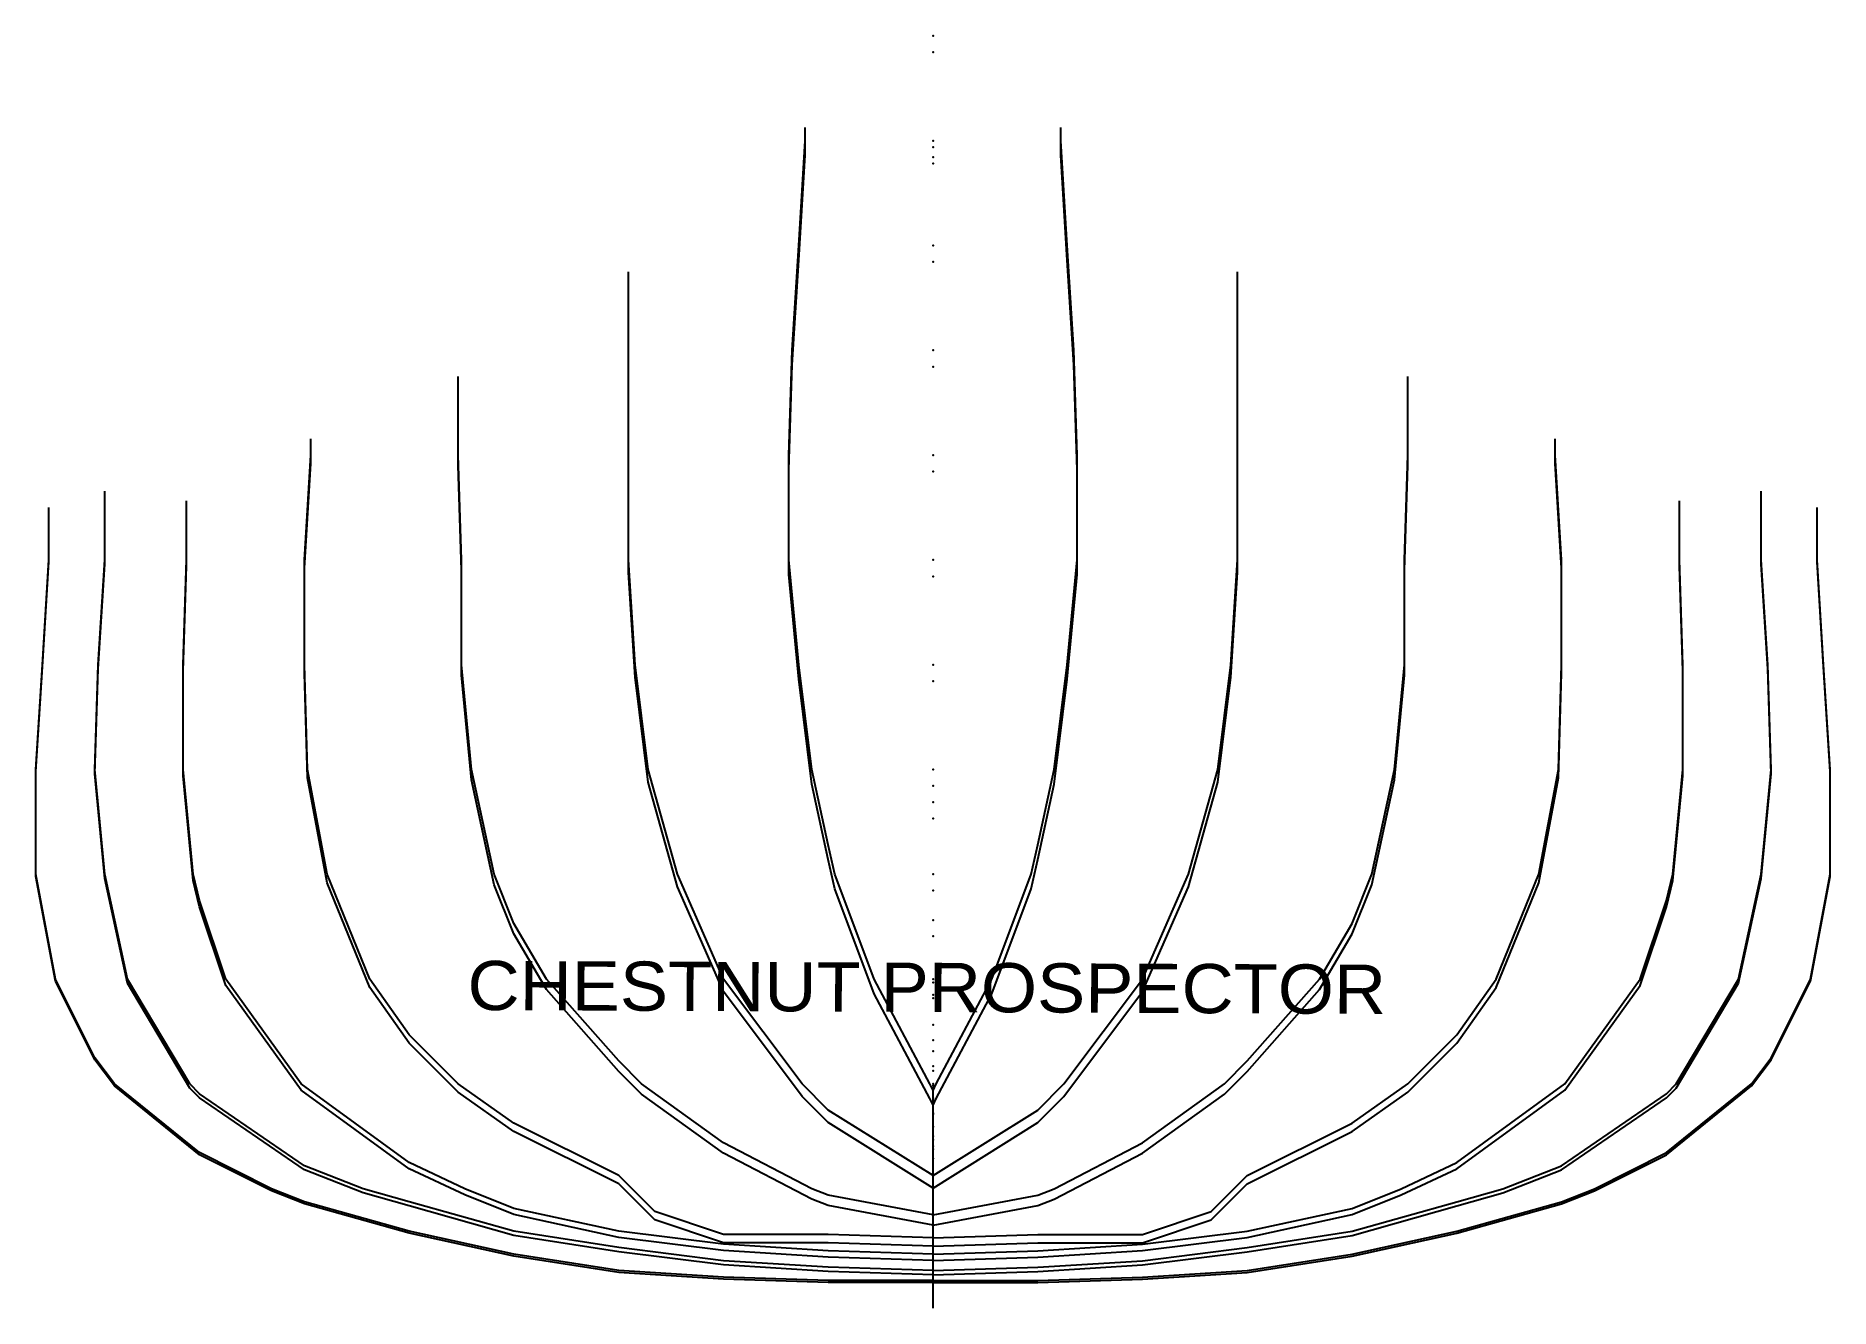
# Model space of a CAD drawing. Extents: x -17.1 to 17.1, y -0.3 to 24.
import ezdxf
from ezdxf.enums import TextEntityAlignment as Align

# ---------------------------------------------------------------- set-up
doc = ezdxf.new("R2010")
doc.units = 0
doc.layers.get('0').update_dxf_attribs({"linetype": 'CONTINUOUS'})
for name, color, linetype in [('1', 1, 'CONTINUOUS'), ('2', 5, 'CONTINUOUS'), ('3', 3, 'CONTINUOUS'), ('4', 6, 'CONTINUOUS'), ('5', 2, 'CONTINUOUS'), ('6', 4, 'CONTINUOUS'), ('7', 1, 'CONTINUOUS')]:
    doc.layers.add(name, color=color, linetype=linetype)

msp = doc.modelspace()

# ---------------------------------------------------------------- linework, layer by layer
at = {"color": 0}
for p, q in [((-16.875, 14), (-16.875, 14.75)), ((16.875, 14), (16.875, 14.75)), ((-17, 12), (-16.875, 14)), ((17, 12), (16.875, 14)), ((-17.125, 10), (-17, 12)), ((17.125, 10), (17, 12)), ((-17.125, 8), (-17.125, 10)), ((17.125, 8), (17.125, 10)), ((-16.75, 6), (-17.125, 8)), ((16.75, 6), (17.125, 8)), ((-16, 4.5), (-16.75, 6)), ((16, 4.5), (16.75, 6)), ((-15.625, 4), (-16, 4.5)), ((15.625, 4), (16, 4.5)), ((-14, 2.688), (-15.625, 4)), ((14, 2.688), (15.625, 4)), ((-12.625, 2), (-14, 2.688)), ((12.625, 2), (14, 2.688)), ((-12, 1.75), (-12.625, 2)), ((-10, 1.188), (-12, 1.75)), ((10, 1.188), (12, 1.75)), ((12, 1.75), (12.625, 2)), ((-8, 0.75), (-10, 1.188)), ((8, 0.75), (10, 1.188)), ((-6, 0.438), (-8, 0.75)), ((6, 0.438), (8, 0.75)), ((-4, 0.312), (-6, 0.438)), ((4, 0.312), (6, 0.438)), ((-2, 0.25), (-4, 0.312)), ((0, 0.25), (-2, 0.25)), ((0, 0), (0, 0.25)), ((0, 0.25), (2, 0.25)), ((0, 0), (0, 0.25)), ((2, 0.25), (4, 0.312))]:
    msp.add_line(p, q, dxfattribs=at)
at = {"layer": '1', "color": 0}
for p, q in [((-16.875, 14, 12), (-16.875, 15, 12)), ((16.875, 14, 12), (16.875, 15, 12)), ((-17, 12, 12), (-16.875, 14, 12)), ((17, 12, 12), (16.875, 14, 12)), ((-17.125, 10, 12), (-17, 12, 12)), ((17.125, 10, 12), (17, 12, 12)), ((-17.125, 8, 12), (-17.125, 10, 12)), ((17.125, 8, 12), (17.125, 10, 12)), ((-16.75, 6, 12), (-17.125, 8, 12)), ((16.75, 6, 12), (17.125, 8, 12)), ((-16, 4.5, 12), (-16.75, 6, 12)), ((16, 4.5, 12), (16.75, 6, 12)), ((-15.625, 4, 12), (-16, 4.5, 12)), ((15.625, 4, 12), (16, 4.5, 12)), ((-14, 2.688, 12), (-15.625, 4, 12)), ((14, 2.688, 12), (15.625, 4, 12)), ((-12.625, 2, 12), (-14, 2.688, 12)), ((12.625, 2, 12), (14, 2.688, 12)), ((-12, 1.75, 12), (-12.625, 2, 12)), ((-10, 1.188, 12), (-12, 1.75, 12)), ((10, 1.188, 12), (12, 1.75, 12)), ((12, 1.75, 12), (12.625, 2, 12)), ((-8, 0.75, 12), (-10, 1.188, 12)), ((8, 0.75, 12), (10, 1.188, 12)), ((-6, 0.438, 12), (-8, 0.75, 12)), ((6, 0.438, 12), (8, 0.75, 12)), ((-4, 0.312, 12), (-6, 0.438, 12)), ((4, 0.312, 12), (6, 0.438, 12)), ((-2, 0.25, 12), (-4, 0.312, 12)), ((0, 0.25, 12), (-2, 0.25, 12)), ((0, 0, 12), (0, 0.25, 12)), ((0, 0.25, 12), (2, 0.25, 12)), ((0, 0, 12), (0, 0.25, 12)), ((2, 0.25, 12), (4, 0.312, 12))]:
    msp.add_line(p, q, dxfattribs=at)
at = {"layer": '1', "color": 0, "extrusion": (0, -0.003322, -0.999994)}
for p, q in [((-16.875, 13.96, -12.046), (-16.875, 14.96, -12.05)), ((16.875, 13.96, -12.046), (16.875, 14.96, -12.05)), ((-17, 11.96, -12.04), (-16.875, 13.96, -12.046)), ((17, 11.96, -12.04), (16.875, 13.96, -12.046)), ((-17.125, 9.96, -12.033), (-17, 11.96, -12.04)), ((17.125, 9.96, -12.033), (17, 11.96, -12.04)), ((-17.125, 7.96, -12.027), (-17.125, 9.96, -12.033)), ((17.125, 7.96, -12.027), (17.125, 9.96, -12.033)), ((-16.75, 5.96, -12.02), (-17.125, 7.96, -12.027)), ((16.75, 5.96, -12.02), (17.125, 7.96, -12.027)), ((-16, 4.46, -12.015), (-16.75, 5.96, -12.02)), ((16, 4.46, -12.015), (16.75, 5.96, -12.02)), ((-15.625, 3.96, -12.013), (-16, 4.46, -12.015)), ((15.625, 3.96, -12.013), (16, 4.46, -12.015)), ((-14, 2.648, -12.009), (-15.625, 3.96, -12.013)), ((14, 2.648, -12.009), (15.625, 3.96, -12.013)), ((-12.625, 1.96, -12.007), (-14, 2.648, -12.009)), ((12.625, 1.96, -12.007), (14, 2.648, -12.009)), ((-12, 1.71, -12.006), (-12.625, 1.96, -12.007)), ((12, 1.71, -12.006), (12.625, 1.96, -12.007)), ((-10, 1.148, -12.004), (-12, 1.71, -12.006)), ((10, 1.148, -12.004), (12, 1.71, -12.006)), ((-8, 0.71, -12.002), (-10, 1.148, -12.004)), ((8, 0.71, -12.002), (10, 1.148, -12.004)), ((-6, 0.398, -12.001), (-8, 0.71, -12.002)), ((6, 0.398, -12.001), (8, 0.71, -12.002)), ((-4, 0.273, -12.001), (-6, 0.398, -12.001)), ((4, 0.273, -12.001), (6, 0.398, -12.001)), ((-2, 0.21, -12.001), (-4, 0.273, -12.001)), ((0, 0.21, -12.001), (-2, 0.21, -12.001)), ((0, -0.04, -12), (0, 0.21, -12.001)), ((0, 0.21, -12.001), (2, 0.21, -12.001)), ((0, -0.04, -12), (0, 0.21, -12.001)), ((2, 0.21, -12.001), (4, 0.273, -12.001))]:
    msp.add_line(p, q, dxfattribs=at)
at = {"layer": '2', "color": 0}
for p, q in [((-15.812, 14, 24), (-15.812, 15.312, 24)), ((15.812, 14, 24), (15.812, 15.312, 24)), ((-15.938, 12, 24), (-15.812, 14, 24)), ((15.938, 12, 24), (15.812, 14, 24)), ((-16, 10, 24), (-15.938, 12, 24)), ((16, 10, 24), (15.938, 12, 24)), ((-15.812, 8, 24), (-16, 10, 24)), ((15.812, 8, 24), (16, 10, 24)), ((-15.375, 6, 24), (-15.812, 8, 24)), ((15.375, 6, 24), (15.812, 8, 24)), ((-14.188, 4, 24), (-15.375, 6, 24)), ((14.188, 4, 24), (15.375, 6, 24)), ((-14, 3.812, 24), (-14.188, 4, 24)), ((-12, 2.438, 24), (-14, 3.812, 24)), ((12, 2.438, 24), (14, 3.812, 24)), ((14, 3.812, 24), (14.188, 4, 24)), ((-10.875, 2, 24), (-12, 2.438, 24)), ((10.875, 2, 24), (12, 2.438, 24)), ((-10, 1.75, 24), (-10.875, 2, 24)), ((-8, 1.188, 24), (-10, 1.75, 24)), ((8, 1.188, 24), (10, 1.75, 24)), ((10, 1.75, 24), (10.875, 2, 24)), ((-6, 0.875, 24), (-8, 1.188, 24)), ((6, 0.875, 24), (8, 1.188, 24)), ((-4, 0.625, 24), (-6, 0.875, 24)), ((4, 0.625, 24), (6, 0.875, 24)), ((-2, 0.5, 24), (-4, 0.625, 24)), ((0, 0.438, 24), (-2, 0.5, 24)), ((0, 0.438, 24), (2, 0.5, 24)), ((0, 0, 24), (0, 0.438, 24)), ((2, 0.5, 24), (4, 0.625, 24))]:
    msp.add_line(p, q, dxfattribs=at)
at = {"layer": '2', "color": 0, "extrusion": (0, -0.003322, -0.999994)}
for p, q in [((-15.812, 13.92, -24.046), (-15.812, 15.233, -24.051)), ((15.812, 13.92, -24.046), (15.812, 15.233, -24.051)), ((-15.938, 11.92, -24.04), (-15.812, 13.92, -24.046)), ((15.938, 11.92, -24.04), (15.812, 13.92, -24.046)), ((-16, 9.92, -24.033), (-15.938, 11.92, -24.04)), ((16, 9.92, -24.033), (15.938, 11.92, -24.04)), ((-15.812, 7.92, -24.026), (-16, 9.92, -24.033)), ((15.812, 7.92, -24.026), (16, 9.92, -24.033)), ((-15.375, 5.92, -24.02), (-15.812, 7.92, -24.026)), ((15.375, 5.92, -24.02), (15.812, 7.92, -24.026)), ((-14.188, 3.92, -24.013), (-15.375, 5.92, -24.02)), ((14.188, 3.92, -24.013), (15.375, 5.92, -24.02)), ((-14, 3.733, -24.013), (-14.188, 3.92, -24.013)), ((14, 3.733, -24.013), (14.188, 3.92, -24.013)), ((-12, 2.358, -24.008), (-14, 3.733, -24.013)), ((12, 2.358, -24.008), (14, 3.733, -24.013)), ((-10.875, 1.92, -24.007), (-12, 2.358, -24.008)), ((10.875, 1.92, -24.007), (12, 2.358, -24.008)), ((-10, 1.67, -24.006), (-10.875, 1.92, -24.007)), ((10, 1.67, -24.006), (10.875, 1.92, -24.007)), ((-8, 1.108, -24.004), (-10, 1.67, -24.006)), ((8, 1.108, -24.004), (10, 1.67, -24.006)), ((-6, 0.795, -24.003), (-8, 1.108, -24.004)), ((6, 0.795, -24.003), (8, 1.108, -24.004)), ((-4, 0.545, -24.002), (-6, 0.795, -24.003)), ((4, 0.545, -24.002), (6, 0.795, -24.003)), ((-2, 0.42, -24.002), (-4, 0.545, -24.002)), ((0, 0.358, -24.001), (-2, 0.42, -24.002)), ((0, 0.358, -24.001), (2, 0.42, -24.002)), ((0, -0.08, -24), (0, 0.358, -24.001)), ((2, 0.42, -24.002), (4, 0.545, -24.002))]:
    msp.add_line(p, q, dxfattribs=at)
at = {"layer": '3', "color": 0}
for p, q in [((-14.25, 14, 36), (-14.25, 15.125, 36)), ((14.25, 14, 36), (14.25, 15.125, 36)), ((-14.312, 12, 36), (-14.25, 14, 36)), ((14.312, 12, 36), (14.25, 14, 36)), ((-14.312, 10, 36), (-14.312, 12, 36)), ((14.312, 10, 36), (14.312, 12, 36)), ((-14.125, 8, 36), (-14.312, 10, 36)), ((14.125, 8, 36), (14.312, 10, 36)), ((-14, 7.5, 36), (-14.125, 8, 36)), ((14, 7.5, 36), (14.125, 8, 36)), ((-13.5, 6, 36), (-14, 7.5, 36)), ((13.5, 6, 36), (14, 7.5, 36)), ((-12.062, 4, 36), (-13.5, 6, 36)), ((12.062, 4, 36), (13.5, 6, 36)), ((-10, 2.5, 36), (-12.062, 4, 36)), ((10, 2.5, 36), (12.062, 4, 36)), ((-8.938, 2, 36), (-10, 2.5, 36)), ((8.938, 2, 36), (10, 2.5, 36)), ((-8, 1.625, 36), (-8.938, 2, 36)), ((8, 1.625, 36), (8.938, 2, 36)), ((-6, 1.188, 36), (-8, 1.625, 36)), ((-6, 1.188, 36), (-8, 1.625, 36)), ((6, 1.188, 36), (8, 1.625, 36)), ((6, 1.188, 36), (8, 1.625, 36)), ((-4, 0.938, 36), (-6, 1.188, 36)), ((-4, 0.938, 36), (-6, 1.188, 36)), ((4, 0.938, 36), (6, 1.188, 36)), ((4, 0.938, 36), (6, 1.188, 36)), ((-2, 0.812, 36), (-4, 0.938, 36)), ((-2, 0.812, 36), (-4, 0.938, 36)), ((0, 0.75, 36), (-2, 0.812, 36)), ((0, 0.75, 36), (-2, 0.812, 36)), ((0, 0.75, 36), (2, 0.812, 36)), ((0, 0.75, 36), (2, 0.812, 36)), ((0, 0, 36), (0, 0.75, 36)), ((0, 0, 36), (0, 0.75, 36)), ((0, 0, 36), (0, 0.75, 36)), ((2, 0.812, 36), (4, 0.938, 36)), ((2, 0.812, 36), (4, 0.938, 36))]:
    msp.add_line(p, q, dxfattribs=at)
at = {"layer": '3', "color": 0, "extrusion": (0, -0.003322, -0.999994)}
for p, q in [((-14.25, 13.88, -36.046), (-14.25, 15.005, -36.05)), ((14.25, 13.88, -36.046), (14.25, 15.005, -36.05)), ((-14.312, 11.88, -36.04), (-14.25, 13.88, -36.046)), ((14.312, 11.88, -36.04), (14.25, 13.88, -36.046)), ((-14.312, 9.88, -36.033), (-14.312, 11.88, -36.04)), ((14.312, 9.88, -36.033), (14.312, 11.88, -36.04)), ((-14.125, 7.88, -36.026), (-14.312, 9.88, -36.033)), ((14.125, 7.88, -36.026), (14.312, 9.88, -36.033)), ((-14, 7.38, -36.025), (-14.125, 7.88, -36.026)), ((14, 7.38, -36.025), (14.125, 7.88, -36.026)), ((-13.5, 5.88, -36.02), (-14, 7.38, -36.025)), ((13.5, 5.88, -36.02), (14, 7.38, -36.025)), ((-12.062, 3.88, -36.013), (-13.5, 5.88, -36.02)), ((12.062, 3.88, -36.013), (13.5, 5.88, -36.02)), ((-10, 2.38, -36.008), (-12.062, 3.88, -36.013)), ((10, 2.38, -36.008), (12.062, 3.88, -36.013)), ((-8.938, 1.88, -36.006), (-10, 2.38, -36.008)), ((8.938, 1.88, -36.006), (10, 2.38, -36.008)), ((-8, 1.505, -36.005), (-8.938, 1.88, -36.006)), ((8, 1.505, -36.005), (8.938, 1.88, -36.006)), ((-6, 1.068, -36.004), (-8, 1.505, -36.005)), ((-6, 1.068, -36.004), (-8, 1.505, -36.005)), ((6, 1.068, -36.004), (8, 1.505, -36.005)), ((6, 1.068, -36.004), (8, 1.505, -36.005)), ((-4, 0.818, -36.003), (-6, 1.068, -36.004)), ((-4, 0.818, -36.003), (-6, 1.068, -36.004)), ((4, 0.818, -36.003), (6, 1.068, -36.004)), ((4, 0.818, -36.003), (6, 1.068, -36.004)), ((-2, 0.693, -36.003), (-4, 0.818, -36.003)), ((-2, 0.693, -36.003), (-4, 0.818, -36.003)), ((0, 0.63, -36.002), (-2, 0.693, -36.003)), ((0, 0.63, -36.002), (-2, 0.693, -36.003)), ((0, 0.63, -36.002), (2, 0.693, -36.003)), ((0, 0.63, -36.002), (2, 0.693, -36.003)), ((2, 0.693, -36.003), (4, 0.818, -36.003)), ((2, 0.693, -36.003), (4, 0.818, -36.003)), ((0, -0.12, -36), (0, 0.63, -36.002)), ((0, -0.12, -36), (0, 0.63, -36.002)), ((0, -0.12, -36), (0, 0.63, -36.002))]:
    msp.add_line(p, q, dxfattribs=at)
at = {"layer": '4', "color": 0}
for p, q in [((-11.875, 16, 48), (-11.875, 16.312, 48)), ((11.875, 16, 48), (11.875, 16.312, 48)), ((-12, 14, 48), (-11.875, 16, 48)), ((12, 14, 48), (11.875, 16, 48)), ((-12, 12, 48), (-12, 14, 48)), ((12, 12, 48), (12, 14, 48)), ((-11.938, 10, 48), (-12, 12, 48)), ((11.938, 10, 48), (12, 12, 48)), ((-11.562, 8, 48), (-11.938, 10, 48)), ((11.562, 8, 48), (11.938, 10, 48)), ((-10.75, 6, 48), (-11.562, 8, 48)), ((10.75, 6, 48), (11.562, 8, 48)), ((-10, 4.938, 48), (-10.75, 6, 48)), ((10, 4.938, 48), (10.75, 6, 48)), ((-9.062, 4, 48), (-10, 4.938, 48)), ((9.062, 4, 48), (10, 4.938, 48)), ((-8, 3.25, 48), (-9.062, 4, 48)), ((8, 3.25, 48), (9.062, 4, 48)), ((-6, 2.25, 48), (-8, 3.25, 48)), ((6, 2.25, 48), (8, 3.25, 48)), ((-5.312, 1.562, 48), (-6, 2.25, 48)), ((5.312, 1.562, 48), (6, 2.25, 48)), ((-4, 1.125, 48), (-5.312, 1.562, 48)), ((4, 1.125, 48), (5.312, 1.562, 48)), ((-2, 1.125, 48), (-4, 1.125, 48)), ((0, 1.062, 48), (-2, 1.125, 48)), ((0, 1.062, 48), (2, 1.125, 48)), ((0, 0, 48), (0, 1.062, 48)), ((2, 1.125, 48), (4, 1.125, 48))]:
    msp.add_line(p, q, dxfattribs=at)
at = {"layer": '4', "color": 0, "extrusion": (0, -0.003322, -0.999994)}
for p, q in [((-11.875, 15.84, -48.053), (-11.875, 16.153, -48.054)), ((11.875, 15.84, -48.053), (11.875, 16.153, -48.054)), ((-12, 13.84, -48.046), (-11.875, 15.84, -48.053)), ((12, 13.84, -48.046), (11.875, 15.84, -48.053)), ((-12, 11.84, -48.04), (-12, 13.84, -48.046)), ((12, 11.84, -48.04), (12, 13.84, -48.046)), ((-11.938, 9.84, -48.033), (-12, 11.84, -48.04)), ((11.938, 9.84, -48.033), (12, 11.84, -48.04)), ((-11.562, 7.84, -48.026), (-11.938, 9.84, -48.033)), ((11.562, 7.84, -48.026), (11.938, 9.84, -48.033)), ((-10.75, 5.84, -48.02), (-11.562, 7.84, -48.026)), ((10.75, 5.84, -48.02), (11.562, 7.84, -48.026)), ((-10, 4.778, -48.016), (-10.75, 5.84, -48.02)), ((10, 4.778, -48.016), (10.75, 5.84, -48.02)), ((-9.062, 3.841, -48.013), (-10, 4.778, -48.016)), ((9.062, 3.841, -48.013), (10, 4.778, -48.016)), ((-8, 3.091, -48.011), (-9.062, 3.841, -48.013)), ((8, 3.091, -48.011), (9.062, 3.841, -48.013)), ((-6, 2.091, -48.007), (-8, 3.091, -48.011)), ((6, 2.091, -48.007), (8, 3.091, -48.011)), ((-5.312, 1.403, -48.005), (-6, 2.091, -48.007)), ((5.312, 1.403, -48.005), (6, 2.091, -48.007)), ((-4, 0.966, -48.003), (-5.312, 1.403, -48.005)), ((4, 0.966, -48.003), (5.312, 1.403, -48.005)), ((-2, 0.966, -48.003), (-4, 0.966, -48.003)), ((0, 0.903, -48.003), (-2, 0.966, -48.003)), ((0, 0.903, -48.003), (2, 0.966, -48.003)), ((0, -0.159, -48), (0, 0.903, -48.003)), ((2, 0.966, -48.003), (4, 0.966, -48.003))]:
    msp.add_line(p, q, dxfattribs=at)
at = {"layer": '5', "color": 0}
for p, q in [((-9.062, 17, 60), (-9.062, 17.5, 60)), ((9.062, 17, 60), (9.062, 17.5, 60)), ((-9.062, 16, 60), (-9.062, 17, 60)), ((9.062, 16, 60), (9.062, 17, 60)), ((-9, 14, 60), (-9.062, 16, 60)), ((9, 14, 60), (9.062, 16, 60)), ((-9, 12, 60), (-9, 14, 60)), ((9, 12, 60), (9, 14, 60)), ((-8.812, 10, 60), (-9, 12, 60)), ((8.812, 10, 60), (9, 12, 60)), ((-8.375, 8, 60), (-8.812, 10, 60)), ((8.375, 8, 60), (8.812, 10, 60)), ((-8, 7.062, 60), (-8.375, 8, 60)), ((8, 7.062, 60), (8.375, 8, 60)), ((-7.375, 6, 60), (-8, 7.062, 60)), ((7.375, 6, 60), (8, 7.062, 60)), ((-6, 4.438, 60), (-7.375, 6, 60)), ((6, 4.438, 60), (7.375, 6, 60)), ((-5.562, 4, 60), (-6, 4.438, 60)), ((5.562, 4, 60), (6, 4.438, 60)), ((-4, 2.875, 60), (-5.562, 4, 60)), ((4, 2.875, 60), (5.562, 4, 60)), ((-2.312, 2, 60), (-4, 2.875, 60)), ((2.312, 2, 60), (4, 2.875, 60)), ((-2, 1.875, 60), (-2.312, 2, 60)), ((0, 1.5, 60), (-2, 1.875, 60)), ((0, 1.5, 60), (2, 1.875, 60)), ((2, 1.875, 60), (2.312, 2, 60)), ((0, 0, 60), (0, 1.5, 60))]:
    msp.add_line(p, q, dxfattribs=at)
at = {"layer": '5', "color": 0, "extrusion": (0, -0.003322, -0.999994)}
for p, q in [((-9.062, 16.801, -60.056), (-9.062, 17.301, -60.058)), ((9.062, 16.801, -60.056), (9.062, 17.301, -60.058)), ((-9.062, 15.801, -60.053), (-9.062, 16.801, -60.056)), ((9.062, 15.801, -60.053), (9.062, 16.801, -60.056)), ((-9, 13.801, -60.046), (-9.062, 15.801, -60.053)), ((9, 13.801, -60.046), (9.062, 15.801, -60.053)), ((-9, 11.801, -60.04), (-9, 13.801, -60.046)), ((9, 11.801, -60.04), (9, 13.801, -60.046)), ((-8.812, 9.801, -60.033), (-9, 11.801, -60.04)), ((8.812, 9.801, -60.033), (9, 11.801, -60.04)), ((-8.375, 7.801, -60.026), (-8.812, 9.801, -60.033)), ((8.375, 7.801, -60.026), (8.812, 9.801, -60.033)), ((-8, 6.863, -60.023), (-8.375, 7.801, -60.026)), ((8, 6.863, -60.023), (8.375, 7.801, -60.026)), ((-7.375, 5.801, -60.02), (-8, 6.863, -60.023)), ((7.375, 5.801, -60.02), (8, 6.863, -60.023)), ((-6, 4.238, -60.014), (-7.375, 5.801, -60.02)), ((6, 4.238, -60.014), (7.375, 5.801, -60.02)), ((-5.562, 3.801, -60.013), (-6, 4.238, -60.014)), ((5.562, 3.801, -60.013), (6, 4.238, -60.014)), ((-4, 2.676, -60.009), (-5.562, 3.801, -60.013)), ((4, 2.676, -60.009), (5.562, 3.801, -60.013)), ((-2.312, 1.801, -60.006), (-4, 2.676, -60.009)), ((2.312, 1.801, -60.006), (4, 2.676, -60.009)), ((-2, 1.676, -60.006), (-2.312, 1.801, -60.006)), ((2, 1.676, -60.006), (2.312, 1.801, -60.006)), ((0, 1.301, -60.005), (-2, 1.676, -60.006)), ((0, 1.301, -60.005), (2, 1.676, -60.006)), ((0, -0.199, -60), (0, 1.301, -60.005))]:
    msp.add_line(p, q, dxfattribs=at)
at = {"layer": '6', "color": 0}
for p, q in [((-5.812, 18, 72), (-5.812, 19.5, 72)), ((5.812, 18, 72), (5.812, 19.5, 72)), ((-5.812, 16, 72), (-5.812, 18, 72)), ((5.812, 16, 72), (5.812, 18, 72)), ((-5.812, 14, 72), (-5.812, 16, 72)), ((5.812, 14, 72), (5.812, 16, 72)), ((-5.688, 12, 72), (-5.812, 14, 72)), ((5.688, 12, 72), (5.812, 14, 72)), ((-5.438, 10, 72), (-5.688, 12, 72)), ((5.438, 10, 72), (5.688, 12, 72)), ((-4.875, 8, 72), (-5.438, 10, 72)), ((4.875, 8, 72), (5.438, 10, 72)), ((-4, 6, 72), (-4.875, 8, 72)), ((4, 6, 72), (4.875, 8, 72)), ((-2.5, 4, 72), (-4, 6, 72)), ((2.5, 4, 72), (4, 6, 72)), ((-2, 3.5, 72), (-2.5, 4, 72)), ((2, 3.5, 72), (2.5, 4, 72)), ((0, 2.25, 72), (-2, 3.5, 72)), ((0, 2.25, 72), (2, 3.5, 72)), ((0, 0, 72), (0, 2.25, 72))]:
    msp.add_line(p, q, dxfattribs=at)
at = {"layer": '6', "color": 0, "extrusion": (0, -0.003322, -0.999994)}
for p, q in [((-5.812, 17.761, -72.059), (-5.812, 19.261, -72.064)), ((5.812, 17.761, -72.059), (5.812, 19.261, -72.064)), ((-5.812, 15.761, -72.053), (-5.812, 17.761, -72.059)), ((5.812, 15.761, -72.053), (5.812, 17.761, -72.059)), ((-5.812, 13.761, -72.046), (-5.812, 15.761, -72.053)), ((5.812, 13.761, -72.046), (5.812, 15.761, -72.053)), ((-5.688, 11.761, -72.039), (-5.812, 13.761, -72.046)), ((5.688, 11.761, -72.039), (5.812, 13.761, -72.046)), ((-5.438, 9.761, -72.033), (-5.688, 11.761, -72.039)), ((5.438, 9.761, -72.033), (5.688, 11.761, -72.039)), ((-4.875, 7.761, -72.026), (-5.438, 9.761, -72.033)), ((4.875, 7.761, -72.026), (5.438, 9.761, -72.033)), ((-4, 5.761, -72.02), (-4.875, 7.761, -72.026)), ((4, 5.761, -72.02), (4.875, 7.761, -72.026)), ((-2.5, 3.761, -72.013), (-4, 5.761, -72.02)), ((2.5, 3.761, -72.013), (4, 5.761, -72.02)), ((-2, 3.261, -72.011), (-2.5, 3.761, -72.013)), ((2, 3.261, -72.011), (2.5, 3.761, -72.013)), ((0, 2.011, -72.007), (-2, 3.261, -72.011)), ((0, 2.011, -72.007), (2, 3.261, -72.011)), ((0, -0.239, -72), (0, 2.011, -72.007))]:
    msp.add_line(p, q, dxfattribs=at)
at = {"layer": '7', "color": 0}
for p, q in [((-2.562, 20, 84), (-2.438, 22, 84)), ((-2.438, 22, 84), (-2.438, 22.25, 84)), ((2.438, 22, 84), (2.438, 22.25, 84)), ((2.562, 20, 84), (2.438, 22, 84)), ((-2.688, 18, 84), (-2.562, 20, 84)), ((2.688, 18, 84), (2.562, 20, 84)), ((-2.75, 16, 84), (-2.688, 18, 84)), ((2.75, 16, 84), (2.688, 18, 84)), ((-2.75, 14, 84), (-2.75, 16, 84)), ((2.75, 14, 84), (2.75, 16, 84)), ((-2.562, 12, 84), (-2.75, 14, 84)), ((2.562, 12, 84), (2.75, 14, 84)), ((-2.312, 10, 84), (-2.562, 12, 84)), ((2.312, 10, 84), (2.562, 12, 84)), ((-2, 8.562, 84), (-2.312, 10, 84)), ((2, 8.562, 84), (2.312, 10, 84)), ((-1.875, 8, 84), (-2, 8.562, 84)), ((1.875, 8, 84), (2, 8.562, 84)), ((-1.125, 6, 84), (-1.875, 8, 84)), ((1.125, 6, 84), (1.875, 8, 84)), ((-0.062, 4, 84), (-1.125, 6, 84)), ((0.062, 4, 84), (1.125, 6, 84)), ((0, 3.875, 84), (-0.062, 4, 84)), ((0, 3.875, 84), (0.062, 4, 84)), ((0, 0, 84), (0, 3.875, 84))]:
    msp.add_line(p, q, dxfattribs=at)
at = {"layer": '7', "color": 0, "extrusion": (0, -0.003322, -0.999994)}
for p, q in [((-2.438, 21.721, -84.073), (-2.438, 21.971, -84.073)), ((2.438, 21.721, -84.073), (2.438, 21.971, -84.073)), ((-2.562, 19.721, -84.066), (-2.438, 21.721, -84.073)), ((2.562, 19.721, -84.066), (2.438, 21.721, -84.073)), ((-2.688, 17.721, -84.059), (-2.562, 19.721, -84.066)), ((2.688, 17.721, -84.059), (2.562, 19.721, -84.066)), ((-2.75, 15.721, -84.053), (-2.688, 17.721, -84.059)), ((2.75, 15.721, -84.053), (2.688, 17.721, -84.059)), ((-2.75, 13.721, -84.046), (-2.75, 15.721, -84.053)), ((2.75, 13.721, -84.046), (2.75, 15.721, -84.053)), ((-2.562, 11.721, -84.039), (-2.75, 13.721, -84.046)), ((2.562, 11.721, -84.039), (2.75, 13.721, -84.046)), ((-2.312, 9.721, -84.033), (-2.562, 11.721, -84.039)), ((2.312, 9.721, -84.033), (2.562, 11.721, -84.039)), ((-2, 8.283, -84.028), (-2.312, 9.721, -84.033)), ((2, 8.283, -84.028), (2.312, 9.721, -84.033)), ((-1.875, 7.721, -84.026), (-2, 8.283, -84.028)), ((1.875, 7.721, -84.026), (2, 8.283, -84.028)), ((-1.125, 5.721, -84.019), (-1.875, 7.721, -84.026)), ((1.125, 5.721, -84.019), (1.875, 7.721, -84.026)), ((-0.062, 3.721, -84.013), (-1.125, 5.721, -84.019)), ((0.062, 3.721, -84.013), (1.125, 5.721, -84.019)), ((0, 3.596, -84.012), (-0.062, 3.721, -84.013)), ((0, 3.596, -84.012), (0.062, 3.721, -84.013)), ((0, -0.279, -84), (0, 3.596, -84.012))]:
    msp.add_line(p, q, dxfattribs=at)
at = {"layer": '7', "color": 0}
for p in [(0, 24, 93.438), (0, 22, 93.938), (0, 21.875, 94), (0, 20, 94.375), (0, 18, 94.812), (0, 16, 95.125), (0, 14, 95.188), (0, 12, 95), (0, 10, 94.375), (0, 9.375, 94), (0, 8, 92.938), (0, 7.125, 92), (0, 6, 90.188), (0, 5.938, 90), (0, 5.125, 88), (0, 4.625, 86), (0, 4.25, 84), (0, 4, 82.438), (0, 3.938, 82), (0, 3.688, 80), (0, 3.438, 78), (0, 3.188, 76), (0, 3, 74), (0, 2.812, 72)]:
    msp.add_point(p, dxfattribs=at)
at = {"layer": '7', "color": 0, "extrusion": (0, -0.003322, -0.999994)}
for p in [(0, 23.689, -93.517), (0, 21.688, -94.01), (0, 21.563, -94.072), (0, 19.686, -94.441), (0, 17.685, -94.872), (0, 15.684, -95.178), (0, 13.684, -95.233), (0, 11.684, -95.039), (0, 9.686, -94.408), (0, 9.063, -94.031), (0, 7.691, -92.964), (0, 6.819, -92.023), (0, 5.7, -90.207), (0, 5.638, -90.019), (0, 4.833, -88.017), (0, 4.339, -86.015), (0, 3.971, -84.014), (0, 3.726, -82.45), (0, 3.665, -82.013), (0, 3.422, -80.012), (0, 3.178, -78.011), (0, 2.935, -76.01), (0, 2.754, -74.01), (0, 2.573, -72.009)]:
    msp.add_point(p, dxfattribs=at)

# ---------------------------------------------------------------- texts
at = {"layer": '7', "color": 0}
msp.add_text('CHESTNUT PROSPECTOR', height=0.93941, rotation=359.751, dxfattribs=at).set_placement((-8.888, 5.41), (8.647, 5.334), align=Align.ALIGNED)

doc.saveas('drawing.dxf')
